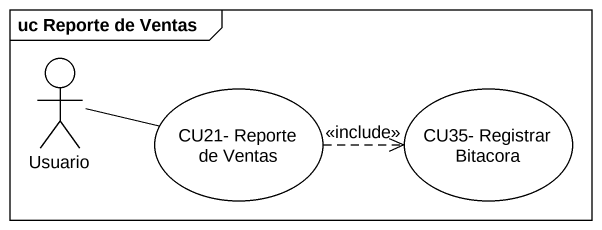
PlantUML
@startuml
mainframe uc Reporte de Ventas
actor Usuario
usecase "CU21- Reporte de Ventas" as CU21_Reporte_de_Ventas
usecase "CU35- Registrar Bitacora" as CU35_Registrar_Bitacora
Usuario -right- CU21_Reporte_de_Ventas
CU21_Reporte_de_Ventas .right.> CU35_Registrar_Bitacora : <<include>>
@enduml
